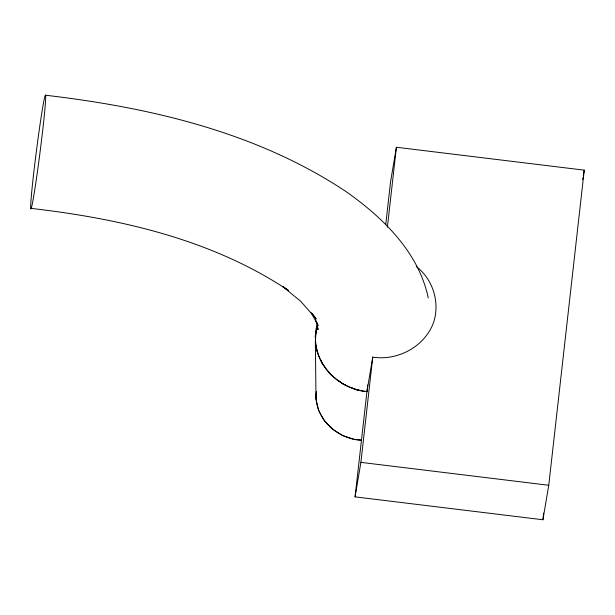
<?xml version="1.0" encoding="UTF-8"?>
<svg xmlns="http://www.w3.org/2000/svg" width="615" height="615" viewBox="0 0 615 615"><rect width="100%" height="100%" fill="white"/><g stroke="black" fill="none" stroke-linecap="round" stroke-linejoin="round"><path stroke-width="0.92" d="M361.566 439.948L354.44 439.41L342.724 435.589L332.392 429.139L324.151 420.499L318.562 410.267L316.01 399.135L315.357 342.086L316.148 328.318L317.117 325.627M316.01 399.135L316.418 392.078M320.138 359.275A57.356 52.406 5.9 0 1 315.833 333.222L315.918 332.377A289.111 117.442 6.4 0 0 317.571 322.89M367.278 388.642L355.07 496.866L542.922 519.767L548.757 485.266L584.25 170.155L396.398 147.254L390.563 181.763L385.751 224.521M367.478 386.797L367.678 384.952M355.07 496.866L360.905 462.365L372.759 357.115C397.99 361.128 425.342 346.314 433.821 321.76C439.963 301.988 432.791 278.979 416.224 266.541M387.389 227.243L396.398 147.254M542.922 519.767L543.675 513.087M372.759 357.115L366.924 391.624C341.171 389.357 317.97 368.201 315.357 342.086M582.674 179.48L582.989 177.62M583.304 175.752L584.25 170.155M316.364 329.848L315.203 336.374L315.518 339.234M316.664 328.156L316.963 326.473M316.433 391.363C312.897 417.093 336.912 439.341 361.651 440.325M315.918 332.377L316.379 330.593M315.833 333.222L316.533 330.539M360.905 462.365L548.757 485.266M45.587 95.233A57.356 1.876 -82.7 0 1 35.424 185.438A57.356 1.876 -82.7 0 1 33.533 174.698A57.356 1.876 -82.7 0 1 45.587 95.233C150.537 107.51 257.647 132.479 346.576 191.965C383.199 217.795 418.784 252.458 428.255 297.975M30.781 208.347C120.671 218.702 212.536 239.689 288.719 290.657L282.754 286.313M359.298 390.279L356.223 389.733L352.172 387.957M345.346 384.952L342.501 383.699L339.065 381.031M333.261 376.526L330.847 374.65L328.256 371.276M282.646 286.49L300.62 301.212L316.148 318.839L312.428 313.596M323.874 365.579L322.052 363.204L320.484 359.36M310.99 312.474L318.324 325.65M317.824 352.856L316.717 350.15L316.271 346.091M315.626 319.493L318.017 329.771L317.963 327.949M366.971 391.632A57.356 52.406 5.9 0 1 340.01 382M339.249 381.492A57.356 52.406 5.9 0 1 328.971 372.567M327.757 371.183A57.356 52.406 5.9 0 1 320.53 360.113"/></g></svg>
